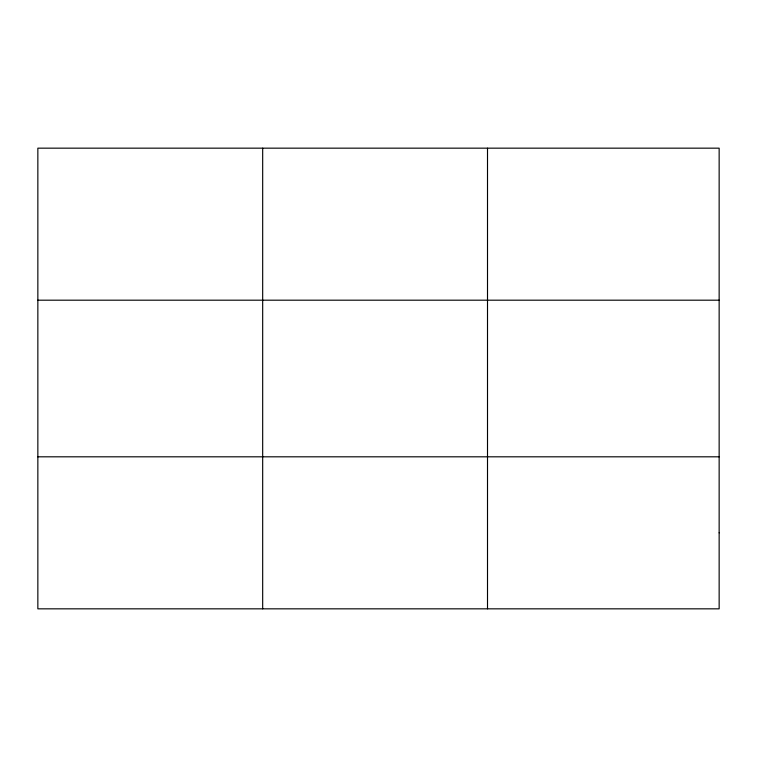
<?xml version="1.0" encoding="UTF-8"?>
<svg xmlns="http://www.w3.org/2000/svg" width="757" height="757" viewBox="0 0 757 757"><rect width="100%" height="100%" fill="white"/><g stroke="black" fill="none" stroke-linecap="round" stroke-linejoin="round"><path stroke-width="1.14" d="M262.679 148.164L262.679 608.836M487.508 148.164L487.508 608.836M37.85 300.188L719.15 300.188M37.85 456.812L719.15 456.812M719.15 532.824L719.15 608.836L37.85 608.836L37.85 148.164L719.15 148.164L719.15 532.824"/></g></svg>
